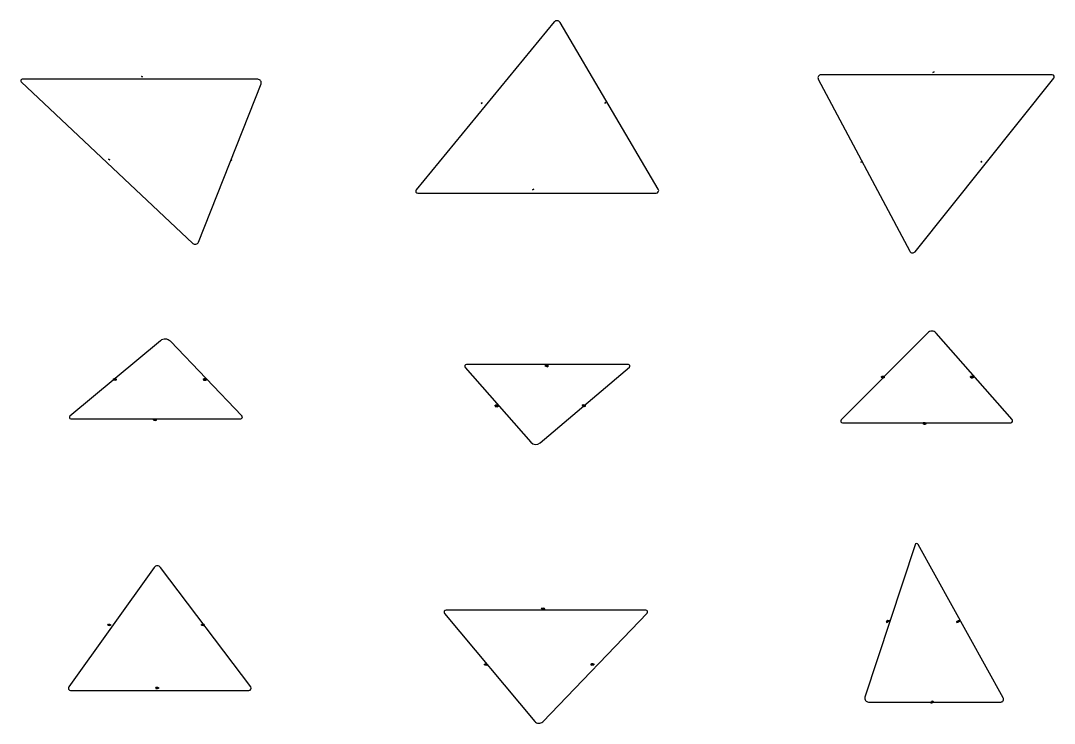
# Model space of a CAD drawing. Header units: metres. Extents: x -1 to 145, y -1 to 19.
# Drawn here: x 100.92 to 108.98, y 1.41 to 6.89 of the extents above; entities that cross this region are included whole.
import ezdxf

# ---------------------------------------------------------------- set-up
doc = ezdxf.new("R2010")
doc.units = ezdxf.units.M
doc.layers.add('LABELS', color=1, linetype='CONTINUOUS')
doc.layers.add('SHAPES', color=3, linetype='CONTINUOUS')

msp = doc.modelspace()

# ---------------------------------------------------------------- linework, layer by layer
at = {"layer": 'LABELS'}
for p, q in [((101.863, 6.4571), (101.8678, 6.4552)), ((101.8727, 6.4533), (101.863, 6.4571)), ((101.863, 6.4571), (101.8678, 6.4552)), ((101.8678, 6.4552), (101.863, 6.4571)), ((101.863, 6.4571), (101.863, 6.4571)), ((101.863, 6.4571), (101.8678, 6.4552)), ((101.8678, 6.4552), (101.863, 6.4571)), ((101.863, 6.4571), (101.863, 6.4571)), ((101.863, 6.4571), (101.8727, 6.4533)), ((101.8727, 6.4533), (101.863, 6.4571)), ((101.8727, 6.4533), (101.863, 6.4571)), ((101.8727, 6.4533), (101.863, 6.4571)), ((101.863, 6.4571), (101.8678, 6.4552)), ((101.8678, 6.4552), (101.863, 6.4571)), ((101.863, 6.4571), (101.863, 6.4571)), ((101.863, 6.4571), (101.8678, 6.4552)), ((101.8678, 6.4552), (101.8727, 6.4533)), ((101.8678, 6.4552), (101.8727, 6.4533)), ((101.8678, 6.4552), (101.8727, 6.4533)), ((101.8727, 6.4533), (101.8678, 6.4552)), ((101.8727, 6.4533), (101.8678, 6.4552)), ((101.8678, 6.4552), (101.8678, 6.4552)), ((101.8678, 6.4552), (101.8727, 6.4533)), ((101.8678, 6.4552), (101.8727, 6.4533)), ((101.8727, 6.4533), (101.8678, 6.4552)), ((101.8678, 6.4552), (101.8727, 6.4533)), ((101.8727, 6.4533), (101.8727, 6.4533)), ((101.8727, 6.4533), (101.8727, 6.4533)), ((108.0455, 6.4919), (108.0361, 6.4873)), ((108.0361, 6.4873), (108.0455, 6.4919)), ((108.0455, 6.4919), (108.0361, 6.4873)), ((108.0455, 6.4919), (108.0361, 6.4873)), ((108.0455, 6.4919), (108.0361, 6.4873)), ((108.0361, 6.4873), (108.0455, 6.4919)), ((108.0455, 6.4919), (108.0361, 6.4873)), ((108.0361, 6.4873), (108.0455, 6.4919)), ((108.0455, 6.4919), (108.0361, 6.4873)), ((108.0361, 6.4873), (108.0408, 6.4896)), ((108.0361, 6.4873), (108.0408, 6.4896)), ((108.0408, 6.4896), (108.0361, 6.4873)), ((108.0361, 6.4873), (108.0408, 6.4896)), ((108.0408, 6.4896), (108.0361, 6.4873)), ((108.0361, 6.4873), (108.0361, 6.4873)), ((108.0361, 6.4873), (108.0361, 6.4873)), ((108.0361, 6.4873), (108.0361, 6.4873)), ((108.0361, 6.4873), (108.0361, 6.4873)), ((108.0408, 6.4896), (108.0455, 6.4919)), ((108.0408, 6.4896), (108.0455, 6.4919)), ((108.0408, 6.4896), (108.0455, 6.4919)), ((108.0455, 6.4919), (108.0408, 6.4896)), ((108.0455, 6.4919), (108.0408, 6.4896)), ((108.0408, 6.4896), (108.0455, 6.4919)), ((108.0408, 6.4896), (108.0408, 6.4896)), ((108.0455, 6.4919), (108.0455, 6.4919)), ((108.0455, 6.4919), (108.0455, 6.4919)), ((108.0455, 6.4919), (108.0455, 6.4919)), ((104.5213, 6.2509), (104.5118, 6.2465)), ((104.5213, 6.2509), (104.5118, 6.2465)), ((104.5118, 6.2465), (104.5213, 6.2509)), ((104.5213, 6.2509), (104.5118, 6.2465)), ((104.5213, 6.2509), (104.5118, 6.2465)), ((104.5213, 6.2509), (104.5118, 6.2465)), ((104.5118, 6.2465), (104.5213, 6.2509)), ((104.5213, 6.2509), (104.5118, 6.2465)), ((104.5118, 6.2465), (104.5166, 6.2487)), ((104.5166, 6.2487), (104.5118, 6.2465)), ((104.5166, 6.2487), (104.5118, 6.2465)), ((104.5118, 6.2465), (104.5166, 6.2487)), ((104.5166, 6.2487), (104.5118, 6.2465)), ((104.5118, 6.2465), (104.5166, 6.2487)), ((104.5166, 6.2487), (104.5118, 6.2465)), ((104.5118, 6.2465), (104.5166, 6.2487)), ((104.5166, 6.2487), (104.5118, 6.2465)), ((104.5118, 6.2465), (104.5166, 6.2487)), ((104.5166, 6.2487), (104.5118, 6.2465)), ((104.5118, 6.2465), (104.5166, 6.2487)), ((104.5166, 6.2487), (104.5118, 6.2465)), ((104.5118, 6.2465), (104.5166, 6.2487)), ((104.5118, 6.2465), (104.5118, 6.2465)), ((104.5118, 6.2465), (104.5118, 6.2465)), ((104.5118, 6.2465), (104.5118, 6.2465)), ((104.5118, 6.2465), (104.5118, 6.2465)), ((104.5118, 6.2465), (104.5118, 6.2465)), ((104.5118, 6.2465), (104.5118, 6.2465)), ((104.5166, 6.2487), (104.5213, 6.2509)), ((104.5213, 6.2509), (104.5166, 6.2487)), ((104.5166, 6.2487), (104.5213, 6.2509)), ((104.5213, 6.2509), (104.5166, 6.2487)), ((104.5166, 6.2487), (104.5213, 6.2509)), ((104.5166, 6.2487), (104.5213, 6.2509)), ((104.5213, 6.2509), (104.5166, 6.2487)), ((104.5166, 6.2487), (104.5213, 6.2509)), ((104.5213, 6.2509), (104.5213, 6.2509)), ((104.5213, 6.2509), (104.5213, 6.2509)), ((104.5213, 6.2509), (104.5213, 6.2509)), ((105.486, 6.2535), (105.4765, 6.2491)), ((105.486, 6.2535), (105.4765, 6.2491)), ((105.4765, 6.2491), (105.486, 6.2535)), ((105.486, 6.2535), (105.4765, 6.2491)), ((105.486, 6.2535), (105.4765, 6.2491)), ((105.486, 6.2535), (105.4765, 6.2491)), ((105.4765, 6.2491), (105.486, 6.2535)), ((105.486, 6.2535), (105.4765, 6.2491)), ((105.4765, 6.2491), (105.486, 6.2535)), ((105.486, 6.2535), (105.4765, 6.2491)), ((105.4765, 6.2491), (105.4812, 6.2513)), ((105.4812, 6.2513), (105.4765, 6.2491)), ((105.4812, 6.2513), (105.4765, 6.2491)), ((105.4765, 6.2491), (105.4812, 6.2513)), ((105.4812, 6.2513), (105.4765, 6.2491)), ((105.4765, 6.2491), (105.4812, 6.2513)), ((105.4812, 6.2513), (105.4765, 6.2491)), ((105.4765, 6.2491), (105.4812, 6.2513)), ((105.4812, 6.2513), (105.4765, 6.2491)), ((105.4765, 6.2491), (105.4812, 6.2513)), ((105.4812, 6.2513), (105.4765, 6.2491)), ((105.4765, 6.2491), (105.4812, 6.2513)), ((105.4812, 6.2513), (105.4765, 6.2491)), ((105.4765, 6.2491), (105.4812, 6.2513)), ((105.4765, 6.2491), (105.4765, 6.2491)), ((105.4765, 6.2491), (105.4765, 6.2491)), ((105.4765, 6.2491), (105.4765, 6.2491)), ((105.4765, 6.2491), (105.4765, 6.2491)), ((105.4765, 6.2491), (105.4765, 6.2491)), ((105.4765, 6.2491), (105.4765, 6.2491)), ((105.4765, 6.2491), (105.4765, 6.2491)), ((105.4812, 6.2513), (105.486, 6.2535)), ((105.486, 6.2535), (105.4812, 6.2513)), ((105.4812, 6.2513), (105.486, 6.2535)), ((105.486, 6.2535), (105.4812, 6.2513)), ((105.4812, 6.2513), (105.486, 6.2535)), ((105.4812, 6.2513), (105.486, 6.2535)), ((105.486, 6.2535), (105.4812, 6.2513)), ((105.4812, 6.2513), (105.486, 6.2535)), ((105.486, 6.2535), (105.486, 6.2535)), ((105.486, 6.2535), (105.486, 6.2535)), ((105.486, 6.2535), (105.486, 6.2535)), ((105.486, 6.2535), (105.486, 6.2535)), ((105.486, 6.2535), (105.486, 6.2535)), ((101.6072, 5.8113), (101.612, 5.8094)), ((101.612, 5.8094), (101.6072, 5.8113)), ((101.6169, 5.8075), (101.6072, 5.8113)), ((101.612, 5.8094), (101.6072, 5.8113)), ((101.6072, 5.8113), (101.6072, 5.8113)), ((101.6072, 5.8113), (101.612, 5.8094)), ((101.612, 5.8094), (101.6072, 5.8113)), ((101.6169, 5.8075), (101.6072, 5.8113)), ((101.6072, 5.8113), (101.612, 5.8094)), ((101.612, 5.8094), (101.6072, 5.8113)), ((101.6072, 5.8113), (101.6072, 5.8113)), ((101.6072, 5.8113), (101.612, 5.8094)), ((101.612, 5.8094), (101.6072, 5.8113)), ((101.6072, 5.8113), (101.6072, 5.8113)), ((101.6072, 5.8113), (101.612, 5.8094)), ((101.612, 5.8094), (101.6072, 5.8113)), ((101.6072, 5.8113), (101.6072, 5.8113)), ((101.6072, 5.8113), (101.6169, 5.8075)), ((101.6169, 5.8075), (101.6072, 5.8113)), ((101.6169, 5.8075), (101.6072, 5.8113)), ((101.6169, 5.8075), (101.6072, 5.8113)), ((101.6072, 5.8113), (101.612, 5.8094)), ((101.612, 5.8094), (101.6072, 5.8113)), ((101.6072, 5.8113), (101.6072, 5.8113)), ((101.6072, 5.8113), (101.612, 5.8094)), ((101.6169, 5.8075), (101.6072, 5.8113)), ((101.6072, 5.8113), (101.612, 5.8094)), ((101.612, 5.8094), (101.6072, 5.8113)), ((101.6072, 5.8113), (101.6072, 5.8113)), ((101.6072, 5.8113), (101.612, 5.8094)), ((101.612, 5.8094), (101.6169, 5.8075)), ((101.6169, 5.8075), (101.612, 5.8094)), ((101.612, 5.8094), (101.6169, 5.8075)), ((101.6169, 5.8075), (101.612, 5.8094)), ((101.612, 5.8094), (101.6169, 5.8075)), ((101.612, 5.8094), (101.6169, 5.8075)), ((101.6169, 5.8075), (101.612, 5.8094)), ((101.612, 5.8094), (101.6169, 5.8075)), ((101.612, 5.8094), (101.6169, 5.8075)), ((101.6169, 5.8075), (101.6169, 5.8075)), ((101.6169, 5.8075), (101.6169, 5.8075)), ((101.6169, 5.8075), (101.6169, 5.8075)), ((102.5598, 5.8076), (102.5647, 5.8056)), ((102.5647, 5.8056), (102.5598, 5.8076)), ((102.5695, 5.8037), (102.5598, 5.8076)), ((102.5647, 5.8056), (102.5598, 5.8076)), ((102.5598, 5.8076), (102.5598, 5.8076)), ((102.5598, 5.8076), (102.5647, 5.8056)), ((102.5647, 5.8056), (102.5598, 5.8076)), ((102.5695, 5.8037), (102.5598, 5.8076)), ((102.5598, 5.8076), (102.5647, 5.8056)), ((102.5647, 5.8056), (102.5598, 5.8076)), ((102.5598, 5.8076), (102.5598, 5.8076)), ((102.5598, 5.8076), (102.5647, 5.8056)), ((102.5647, 5.8056), (102.5598, 5.8076)), ((102.5598, 5.8076), (102.5598, 5.8076)), ((102.5598, 5.8076), (102.5647, 5.8056)), ((102.5647, 5.8056), (102.5598, 5.8076)), ((102.5598, 5.8076), (102.5598, 5.8076)), ((102.5598, 5.8076), (102.5695, 5.8037)), ((102.5695, 5.8037), (102.5598, 5.8076)), ((102.5695, 5.8037), (102.5598, 5.8076)), ((102.5695, 5.8037), (102.5598, 5.8076)), ((102.5598, 5.8076), (102.5647, 5.8056)), ((102.5647, 5.8056), (102.5598, 5.8076)), ((102.5598, 5.8076), (102.5598, 5.8076)), ((102.5598, 5.8076), (102.5647, 5.8056)), ((102.5695, 5.8037), (102.5598, 5.8076)), ((102.5598, 5.8076), (102.5598, 5.8076)), ((102.5598, 5.8076), (102.5695, 5.8037)), ((102.5695, 5.8037), (102.5598, 5.8076)), ((102.5647, 5.8056), (102.5695, 5.8037)), ((102.5695, 5.8037), (102.5647, 5.8056)), ((102.5647, 5.8056), (102.5695, 5.8037)), ((102.5695, 5.8037), (102.5647, 5.8056)), ((102.5647, 5.8056), (102.5695, 5.8037)), ((102.5647, 5.8056), (102.5695, 5.8037)), ((102.5695, 5.8037), (102.5647, 5.8056)), ((102.5647, 5.8056), (102.5695, 5.8037)), ((102.5695, 5.8037), (102.5695, 5.8037)), ((102.5695, 5.8037), (102.5695, 5.8037)), ((102.5695, 5.8037), (102.5695, 5.8037)), ((107.4829, 5.7919), (107.4735, 5.7874)), ((107.4829, 5.7919), (107.4735, 5.7874)), ((107.4735, 5.7874), (107.4829, 5.7919)), ((107.4829, 5.7919), (107.4735, 5.7874)), ((107.4829, 5.7919), (107.4735, 5.7874)), ((107.4829, 5.7919), (107.4735, 5.7874)), ((107.4735, 5.7874), (107.4829, 5.7919)), ((107.4829, 5.7919), (107.4735, 5.7874)), ((107.4735, 5.7874), (107.4782, 5.7896)), ((107.4782, 5.7896), (107.4735, 5.7874)), ((107.4782, 5.7896), (107.4735, 5.7874)), ((107.4735, 5.7874), (107.4782, 5.7896)), ((107.4782, 5.7896), (107.4735, 5.7874)), ((107.4735, 5.7874), (107.4782, 5.7896)), ((107.4782, 5.7896), (107.4735, 5.7874)), ((107.4735, 5.7874), (107.4782, 5.7896)), ((107.4782, 5.7896), (107.4735, 5.7874)), ((107.4735, 5.7874), (107.4782, 5.7896)), ((107.4782, 5.7896), (107.4735, 5.7874)), ((107.4735, 5.7874), (107.4782, 5.7896)), ((107.4782, 5.7896), (107.4735, 5.7874)), ((107.4735, 5.7874), (107.4782, 5.7896)), ((107.4735, 5.7874), (107.4782, 5.7896)), ((107.4735, 5.7874), (107.4735, 5.7874)), ((107.4735, 5.7874), (107.4735, 5.7874)), ((107.4735, 5.7874), (107.4735, 5.7874)), ((107.4735, 5.7874), (107.4735, 5.7874)), ((107.4735, 5.7874), (107.4735, 5.7874)), ((107.4735, 5.7874), (107.4735, 5.7874)), ((107.4782, 5.7896), (107.4829, 5.7919)), ((107.4829, 5.7919), (107.4782, 5.7896)), ((107.4782, 5.7896), (107.4829, 5.7919)), ((107.4829, 5.7919), (107.4782, 5.7896)), ((107.4782, 5.7896), (107.4829, 5.7919)), ((107.4782, 5.7896), (107.4829, 5.7919)), ((107.4829, 5.7919), (107.4782, 5.7896)), ((107.4782, 5.7896), (107.4829, 5.7919)), ((107.4782, 5.7896), (107.4829, 5.7919)), ((107.4829, 5.7919), (107.4829, 5.7919)), ((107.4829, 5.7919), (107.4829, 5.7919)), ((107.4829, 5.7919), (107.4829, 5.7919)), ((107.4829, 5.7919), (107.4829, 5.7919)), ((108.4176, 5.7935), (108.4082, 5.789)), ((108.4176, 5.7935), (108.4082, 5.789)), ((108.4082, 5.789), (108.4176, 5.7935)), ((108.4176, 5.7935), (108.4082, 5.789)), ((108.4176, 5.7935), (108.4082, 5.789)), ((108.4176, 5.7935), (108.4082, 5.789)), ((108.4082, 5.789), (108.4176, 5.7935)), ((108.4176, 5.7935), (108.4082, 5.789)), ((108.4082, 5.789), (108.4129, 5.7913)), ((108.4129, 5.7913), (108.4082, 5.789)), ((108.4129, 5.7913), (108.4082, 5.789)), ((108.4082, 5.789), (108.4129, 5.7913)), ((108.4129, 5.7913), (108.4082, 5.789)), ((108.4082, 5.789), (108.4129, 5.7913)), ((108.4129, 5.7913), (108.4082, 5.789)), ((108.4082, 5.789), (108.4129, 5.7913)), ((108.4129, 5.7913), (108.4082, 5.789)), ((108.4082, 5.789), (108.4129, 5.7913)), ((108.4129, 5.7913), (108.4082, 5.789)), ((108.4082, 5.789), (108.4129, 5.7913)), ((108.4129, 5.7913), (108.4082, 5.789)), ((108.4082, 5.789), (108.4129, 5.7913)), ((108.4082, 5.789), (108.4082, 5.789)), ((108.4082, 5.789), (108.4082, 5.789)), ((108.4082, 5.789), (108.4082, 5.789)), ((108.4082, 5.789), (108.4082, 5.789)), ((108.4082, 5.789), (108.4082, 5.789)), ((108.4082, 5.789), (108.4082, 5.789)), ((108.4129, 5.7913), (108.4176, 5.7935)), ((108.4176, 5.7935), (108.4129, 5.7913)), ((108.4129, 5.7913), (108.4176, 5.7935)), ((108.4176, 5.7935), (108.4129, 5.7913)), ((108.4129, 5.7913), (108.4176, 5.7935)), ((108.4129, 5.7913), (108.4176, 5.7935)), ((108.4176, 5.7935), (108.4129, 5.7913)), ((108.4129, 5.7913), (108.4176, 5.7935)), ((108.4176, 5.7935), (108.4176, 5.7935)), ((108.4176, 5.7935), (108.4176, 5.7935)), ((108.4176, 5.7935), (108.4176, 5.7935)), ((104.9225, 5.5773), (104.9131, 5.5729)), ((104.9225, 5.5773), (104.9131, 5.5729)), ((104.9225, 5.5773), (104.9131, 5.5729)), ((104.9225, 5.5773), (104.9131, 5.5729)), ((104.9225, 5.5773), (104.9131, 5.5729)), ((104.9131, 5.5729), (104.9178, 5.5751)), ((104.9131, 5.5729), (104.9178, 5.5751)), ((104.9178, 5.5751), (104.9131, 5.5729)), ((104.9131, 5.5729), (104.9178, 5.5751)), ((104.9178, 5.5751), (104.9131, 5.5729)), ((104.9131, 5.5729), (104.9178, 5.5751)), ((104.9178, 5.5751), (104.9131, 5.5729)), ((104.9131, 5.5729), (104.9178, 5.5751)), ((104.9131, 5.5729), (104.9178, 5.5751)), ((104.9131, 5.5729), (104.9131, 5.5729)), ((104.9131, 5.5729), (104.9131, 5.5729)), ((104.9131, 5.5729), (104.9131, 5.5729)), ((104.9178, 5.5751), (104.9225, 5.5773)), ((104.9178, 5.5751), (104.9225, 5.5773)), ((104.9178, 5.5751), (104.9225, 5.5773)), ((104.9225, 5.5773), (104.9178, 5.5751)), ((104.9178, 5.5751), (104.9225, 5.5773)), ((104.9225, 5.5773), (104.9178, 5.5751)), ((104.9178, 5.5751), (104.9225, 5.5773)), ((104.9178, 5.5751), (104.9178, 5.5751)), ((104.9225, 5.5773), (104.9225, 5.5773)), ((104.9225, 5.5773), (104.9225, 5.5773)), ((105.0136, 4.2049), (105.0129, 4.1946)), ((105.0133, 4.1997), (105.0136, 4.2049)), ((105.0133, 4.1997), (105.0188, 4.2044)), ((105.0133, 4.1997), (105.0188, 4.2044)), ((105.0133, 4.1997), (105.0188, 4.2044)), ((105.018, 4.1942), (105.0133, 4.1997)), ((105.018, 4.1942), (105.0133, 4.1997)), ((105.018, 4.1942), (105.0133, 4.1997)), ((105.018, 4.1942), (105.0133, 4.1997)), ((105.0284, 4.1933), (105.0136, 4.2049)), ((105.0292, 4.2036), (105.018, 4.1942)), ((105.0284, 4.1933), (105.018, 4.1942)), ((105.0284, 4.1933), (105.018, 4.1942)), ((105.0284, 4.1933), (105.018, 4.1942)), ((105.0184, 4.1993), (105.0284, 4.1933)), ((105.0184, 4.1993), (105.0284, 4.1933)), ((105.0188, 4.2044), (105.0292, 4.2036)), ((105.0188, 4.2044), (105.0292, 4.2036)), ((105.024, 4.204), (105.0232, 4.1937)), ((105.0288, 4.1984), (105.0284, 4.1933)), ((105.0284, 4.1933), (105.034, 4.198)), ((105.034, 4.198), (105.0284, 4.1933)), ((105.034, 4.198), (105.0284, 4.1933)), ((105.0336, 4.1929), (105.0284, 4.1933)), ((105.0336, 4.1929), (105.0288, 4.1984)), ((105.034, 4.198), (105.0292, 4.2036)), ((105.0292, 4.2036), (105.034, 4.198)), ((105.0292, 4.2036), (105.034, 4.198)), ((105.0344, 4.2031), (105.0336, 4.1929)), ((105.0344, 4.2031), (105.0336, 4.1929)), ((107.6392, 4.1162), (107.634, 4.1111)), ((107.634, 4.1111), (107.6392, 4.1162)), ((107.6496, 4.106), (107.634, 4.1162)), ((107.634, 4.1162), (107.634, 4.106)), ((107.634, 4.1111), (107.6392, 4.1162)), ((107.634, 4.1111), (107.634, 4.1162)), ((107.634, 4.1111), (107.634, 4.1162)), ((107.634, 4.1111), (107.634, 4.1162)), ((107.634, 4.1111), (107.634, 4.106)), ((107.6392, 4.106), (107.634, 4.1111)), ((107.6392, 4.106), (107.634, 4.1111)), ((107.6392, 4.106), (107.634, 4.1111)), ((107.6392, 4.106), (107.634, 4.1111)), ((107.6392, 4.106), (107.634, 4.1111)), ((107.6496, 4.1162), (107.6392, 4.1162)), ((107.6392, 4.1162), (107.6496, 4.1162)), ((107.6392, 4.1162), (107.6496, 4.1162)), ((107.6392, 4.1111), (107.6496, 4.106)), ((107.6392, 4.1111), (107.6496, 4.106)), ((107.6444, 4.1162), (107.6444, 4.106)), ((107.6444, 4.1162), (107.6444, 4.106)), ((107.6548, 4.1111), (107.6496, 4.1162)), ((107.6496, 4.1162), (107.6548, 4.1111)), ((107.6496, 4.1162), (107.6548, 4.1111)), ((107.6548, 4.1162), (107.6496, 4.1162)), ((107.6496, 4.1162), (107.6496, 4.106)), ((107.6548, 4.1111), (107.6496, 4.106)), ((107.6548, 4.1111), (107.6496, 4.106)), ((107.6548, 4.106), (107.6496, 4.1111)), ((107.6496, 4.1111), (107.6496, 4.106)), ((107.6548, 4.106), (107.6496, 4.1111)), ((107.6496, 4.1111), (107.6496, 4.106)), ((107.6548, 4.1162), (107.6548, 4.106)), ((107.6548, 4.1162), (107.6548, 4.106)), ((107.6548, 4.1162), (107.6548, 4.106)), ((107.6548, 4.106), (107.6548, 4.1162)), ((107.6548, 4.106), (107.6548, 4.1111)), ((108.3325, 4.1166), (108.3273, 4.1115)), ((108.3273, 4.1115), (108.3325, 4.1166)), ((108.3429, 4.1064), (108.3273, 4.1166)), ((108.3273, 4.1166), (108.3273, 4.1064)), ((108.3273, 4.1115), (108.3325, 4.1166)), ((108.3273, 4.1115), (108.3273, 4.1166)), ((108.3273, 4.1115), (108.3273, 4.1166)), ((108.3429, 4.1166), (108.3273, 4.1166)), ((108.3273, 4.1166), (108.3273, 4.1115)), ((108.3273, 4.1115), (108.3273, 4.1064)), ((108.3325, 4.1064), (108.3273, 4.1115)), ((108.3325, 4.1064), (108.3273, 4.1115)), ((108.3325, 4.1064), (108.3273, 4.1115)), ((108.3325, 4.1064), (108.3273, 4.1115)), ((108.3273, 4.1115), (108.3325, 4.1064)), ((108.3429, 4.1166), (108.3325, 4.1166)), ((108.3325, 4.1166), (108.3429, 4.1166)), ((108.3325, 4.1166), (108.3429, 4.1166)), ((108.3325, 4.1115), (108.3429, 4.1064)), ((108.3325, 4.1115), (108.3429, 4.1064)), ((108.3377, 4.1166), (108.3377, 4.1064)), ((108.3377, 4.1166), (108.3377, 4.1064)), ((108.3429, 4.1115), (108.3377, 4.1166)), ((108.3481, 4.1115), (108.3429, 4.1166)), ((108.3429, 4.1166), (108.3481, 4.1115)), ((108.3429, 4.1166), (108.3481, 4.1115)), ((108.3481, 4.1115), (108.3429, 4.1166)), ((108.3481, 4.1115), (108.3429, 4.1064)), ((108.3481, 4.1115), (108.3429, 4.1064)), ((108.3481, 4.1064), (108.3429, 4.1115)), ((108.3429, 4.1115), (108.3429, 4.1064)), ((108.3481, 4.1064), (108.3429, 4.1115)), ((108.3429, 4.1115), (108.3429, 4.1064)), ((108.3429, 4.1064), (108.3429, 4.1115)), ((108.3481, 4.1166), (108.3481, 4.1064)), ((108.3481, 4.1166), (108.3481, 4.1064)), ((108.3481, 4.1166), (108.3481, 4.1064)), ((108.3481, 4.1064), (108.3481, 4.1115)), ((108.3481, 4.1064), (108.3481, 4.1115)), ((101.6461, 4.0992), (101.6458, 4.089)), ((101.6459, 4.0941), (101.6458, 4.089)), ((101.6459, 4.0941), (101.6461, 4.0992)), ((101.6459, 4.0941), (101.6461, 4.0992)), ((101.6459, 4.0941), (101.6461, 4.0992)), ((101.6513, 4.099), (101.6459, 4.0941)), ((101.6459, 4.0941), (101.6513, 4.099)), ((101.6459, 4.0941), (101.6513, 4.099)), ((101.651, 4.0887), (101.6459, 4.0941)), ((101.651, 4.0887), (101.6459, 4.0941)), ((101.651, 4.0887), (101.6459, 4.0941)), ((101.651, 4.0887), (101.6459, 4.0941)), ((101.651, 4.0887), (101.6459, 4.0941)), ((101.6614, 4.0883), (101.6461, 4.0992)), ((101.6614, 4.0883), (101.651, 4.0887)), ((101.6614, 4.0883), (101.651, 4.0887)), ((101.6614, 4.0883), (101.651, 4.0887)), ((101.6614, 4.0883), (101.651, 4.0887)), ((101.6614, 4.0883), (101.651, 4.0887)), ((101.6511, 4.0939), (101.6614, 4.0883)), ((101.6511, 4.0939), (101.6614, 4.0883)), ((101.6616, 4.0986), (101.6513, 4.099)), ((101.6513, 4.099), (101.6616, 4.0986)), ((101.6513, 4.099), (101.6616, 4.0986)), ((101.6565, 4.0988), (101.6562, 4.0885)), ((101.6565, 4.0988), (101.6562, 4.0885)), ((101.6615, 4.0934), (101.6614, 4.0883)), ((101.6615, 4.0934), (101.6614, 4.0883)), ((101.6615, 4.0934), (101.6614, 4.0883)), ((101.6667, 4.0932), (101.6614, 4.0883)), ((101.6667, 4.0932), (101.6614, 4.0883)), ((101.6665, 4.0881), (101.6614, 4.0883)), ((101.6665, 4.0881), (101.6615, 4.0934)), ((101.6665, 4.0881), (101.6615, 4.0934)), ((101.6665, 4.0881), (101.6615, 4.0934)), ((101.6667, 4.0932), (101.6616, 4.0986)), ((101.6616, 4.0986), (101.6667, 4.0932)), ((101.6616, 4.0986), (101.6667, 4.0932)), ((101.6668, 4.0984), (101.6665, 4.0881)), ((101.6668, 4.0984), (101.6665, 4.0881)), ((101.6668, 4.0984), (101.6665, 4.0881)), ((101.6668, 4.0984), (101.6665, 4.0881)), ((101.6665, 4.0881), (101.6667, 4.0932)), ((102.348, 4.1), (102.3477, 4.0897)), ((102.3479, 4.0949), (102.3477, 4.0897)), ((102.3477, 4.0897), (102.3685, 4.0889)), ((102.3479, 4.0949), (102.348, 4.1)), ((102.3479, 4.0949), (102.348, 4.1)), ((102.3532, 4.0998), (102.3479, 4.0949)), ((102.3479, 4.0949), (102.3532, 4.0998)), ((102.3479, 4.0949), (102.3532, 4.0998)), ((102.3529, 4.0895), (102.3479, 4.0949)), ((102.3529, 4.0895), (102.3479, 4.0949)), ((102.3529, 4.0895), (102.3479, 4.0949)), ((102.3529, 4.0895), (102.3479, 4.0949)), ((102.3633, 4.0891), (102.348, 4.1)), ((102.3532, 4.0998), (102.3529, 4.0895)), ((102.3633, 4.0891), (102.3529, 4.0895)), ((102.3633, 4.0891), (102.3529, 4.0895)), ((102.3633, 4.0891), (102.3529, 4.0895)), ((102.3633, 4.0891), (102.3529, 4.0895)), ((102.353, 4.0947), (102.3633, 4.0891)), ((102.353, 4.0947), (102.3633, 4.0891)), ((102.3636, 4.0994), (102.3532, 4.0998)), ((102.3532, 4.0998), (102.3636, 4.0994)), ((102.3532, 4.0998), (102.3636, 4.0994)), ((102.3685, 4.0889), (102.3532, 4.0998)), ((102.3584, 4.0996), (102.3581, 4.0893)), ((102.3584, 4.0996), (102.3581, 4.0893)), ((102.3634, 4.0942), (102.3633, 4.0891)), ((102.3634, 4.0942), (102.3633, 4.0891)), ((102.3686, 4.094), (102.3633, 4.0891)), ((102.3686, 4.094), (102.3633, 4.0891)), ((102.3685, 4.0889), (102.3633, 4.0891)), ((102.3685, 4.0889), (102.3634, 4.0942)), ((102.3685, 4.0889), (102.3634, 4.0942)), ((102.3686, 4.094), (102.3636, 4.0994)), ((102.3636, 4.0994), (102.3686, 4.094)), ((102.3636, 4.0994), (102.3686, 4.094)), ((102.3688, 4.0991), (102.3685, 4.0889)), ((102.3688, 4.0991), (102.3685, 4.0889)), ((102.3688, 4.0991), (102.3685, 4.0889)), ((102.3685, 4.0889), (102.3686, 4.094)), ((107.6496, 4.106), (107.6392, 4.106)), ((107.6496, 4.106), (107.6392, 4.106)), ((107.6496, 4.106), (107.6392, 4.106)), ((107.6496, 4.106), (107.6392, 4.106)), ((107.6496, 4.106), (107.6392, 4.106)), ((107.6548, 4.106), (107.6496, 4.106)), ((108.3429, 4.1064), (108.3325, 4.1064)), ((108.3429, 4.1064), (108.3325, 4.1064)), ((108.3429, 4.1064), (108.3325, 4.1064)), ((108.3429, 4.1064), (108.3325, 4.1064)), ((108.3325, 4.1064), (108.3429, 4.1064)), ((108.3481, 4.1064), (108.3429, 4.1064)), ((104.6226, 3.8941), (104.6219, 3.8838)), ((104.6223, 3.8889), (104.6219, 3.8838)), ((104.6219, 3.8838), (104.6426, 3.8821)), ((104.6223, 3.8889), (104.6226, 3.8941)), ((104.6223, 3.8889), (104.6226, 3.8941)), ((104.6278, 3.8936), (104.6223, 3.8889)), ((104.6223, 3.8889), (104.6278, 3.8936)), ((104.6223, 3.8889), (104.6278, 3.8936)), ((104.6271, 3.8834), (104.6223, 3.8889)), ((104.6271, 3.8834), (104.6223, 3.8889)), ((104.6271, 3.8834), (104.6223, 3.8889)), ((104.6271, 3.8834), (104.6223, 3.8889)), ((104.6374, 3.8825), (104.6226, 3.8941)), ((104.6278, 3.8936), (104.6271, 3.8834)), ((104.6374, 3.8825), (104.6271, 3.8834)), ((104.6374, 3.8825), (104.6271, 3.8834)), ((104.6374, 3.8825), (104.6271, 3.8834)), ((104.6374, 3.8825), (104.6271, 3.8834)), ((104.6274, 3.8885), (104.6374, 3.8825)), ((104.6274, 3.8885), (104.6374, 3.8825)), ((104.6382, 3.8928), (104.6278, 3.8936)), ((104.6278, 3.8936), (104.6382, 3.8928)), ((104.6278, 3.8936), (104.6382, 3.8928)), ((104.6426, 3.8821), (104.6278, 3.8936)), ((104.633, 3.8932), (104.6322, 3.8829)), ((104.633, 3.8932), (104.6322, 3.8829)), ((104.6378, 3.8876), (104.6374, 3.8825)), ((104.6378, 3.8876), (104.6374, 3.8825)), ((104.643, 3.8872), (104.6374, 3.8825)), ((104.643, 3.8872), (104.6374, 3.8825)), ((104.6426, 3.8821), (104.6374, 3.8825)), ((104.6426, 3.8821), (104.6378, 3.8876)), ((104.6426, 3.8821), (104.6378, 3.8876)), ((104.643, 3.8872), (104.6382, 3.8928)), ((104.6382, 3.8928), (104.643, 3.8872)), ((104.6382, 3.8928), (104.643, 3.8872)), ((104.6434, 3.8923), (104.6426, 3.8821)), ((104.6434, 3.8923), (104.6426, 3.8821)), ((104.6434, 3.8923), (104.6426, 3.8821)), ((104.6426, 3.8821), (104.643, 3.8872)), ((105.3039, 3.8962), (105.3031, 3.8859)), ((105.3035, 3.891), (105.3031, 3.8859)), ((105.3035, 3.891), (105.3039, 3.8962)), ((105.3035, 3.891), (105.3039, 3.8962)), ((105.3035, 3.891), (105.3039, 3.8962)), ((105.309, 3.8958), (105.3035, 3.891)), ((105.3035, 3.891), (105.309, 3.8958)), ((105.3035, 3.891), (105.309, 3.8958)), ((105.3083, 3.8855), (105.3035, 3.891)), ((105.3083, 3.8855), (105.3035, 3.891)), ((105.3083, 3.8855), (105.3035, 3.891)), ((105.3083, 3.8855), (105.3035, 3.891)), ((105.3083, 3.8855), (105.3035, 3.891)), ((105.3186, 3.8846), (105.3039, 3.8962)), ((105.3186, 3.8846), (105.3083, 3.8855)), ((105.3186, 3.8846), (105.3083, 3.8855)), ((105.3186, 3.8846), (105.3083, 3.8855)), ((105.3186, 3.8846), (105.3083, 3.8855)), ((105.3186, 3.8846), (105.3083, 3.8855)), ((105.3087, 3.8906), (105.3186, 3.8846)), ((105.3087, 3.8906), (105.3186, 3.8846)), ((105.3194, 3.8949), (105.309, 3.8958)), ((105.309, 3.8958), (105.3194, 3.8949)), ((105.309, 3.8958), (105.3194, 3.8949)), ((105.3142, 3.8953), (105.3135, 3.885)), ((105.3142, 3.8953), (105.3135, 3.885)), ((105.3194, 3.8949), (105.3186, 3.8846)), ((105.319, 3.8897), (105.3186, 3.8846)), ((105.319, 3.8897), (105.3186, 3.8846)), ((105.3242, 3.8893), (105.3186, 3.8846)), ((105.3242, 3.8893), (105.3186, 3.8846)), ((105.3238, 3.8842), (105.3186, 3.8846)), ((105.3238, 3.8842), (105.319, 3.8897)), ((105.3238, 3.8842), (105.319, 3.8897)), ((105.3242, 3.8893), (105.3194, 3.8949)), ((105.3194, 3.8949), (105.3242, 3.8893)), ((105.3194, 3.8949), (105.3242, 3.8893)), ((105.3246, 3.8944), (105.3194, 3.8949)), ((105.3246, 3.8944), (105.3238, 3.8842)), ((105.3246, 3.8944), (105.3238, 3.8842)), ((105.3246, 3.8944), (105.3238, 3.8842)), ((105.3238, 3.8842), (105.3246, 3.8944)), ((105.3238, 3.8842), (105.3242, 3.8893)), ((101.9579, 3.7859), (101.9576, 3.7757)), ((101.9579, 3.7859), (101.9576, 3.7757)), ((101.9577, 3.7808), (101.9579, 3.7859)), ((101.9577, 3.7808), (101.9579, 3.7859)), ((101.9577, 3.7808), (101.9631, 3.7857)), ((101.9577, 3.7808), (101.9631, 3.7857)), ((101.9628, 3.7754), (101.9577, 3.7808)), ((101.9628, 3.7754), (101.9577, 3.7808)), ((101.9785, 3.7799), (101.9577, 3.7808)), ((101.9628, 3.7754), (101.9577, 3.7808)), ((101.9731, 3.775), (101.9579, 3.7859)), ((101.9734, 3.7853), (101.9628, 3.7754)), ((101.9731, 3.775), (101.9628, 3.7754)), ((101.9731, 3.775), (101.9628, 3.7754)), ((101.9629, 3.7806), (101.9731, 3.775)), ((101.9631, 3.7857), (101.9734, 3.7853)), ((101.9683, 3.7855), (101.968, 3.7752)), ((101.9734, 3.7853), (101.9731, 3.775)), ((101.9731, 3.775), (101.9785, 3.7799)), ((101.9785, 3.7799), (101.9731, 3.775)), ((101.9783, 3.7748), (101.9731, 3.775)), ((101.9785, 3.7799), (101.9734, 3.7853)), ((101.9734, 3.7853), (101.9785, 3.7799)), ((101.9734, 3.7853), (101.9785, 3.7799)), ((101.9786, 3.7851), (101.9734, 3.7853)), ((101.9786, 3.7851), (101.9783, 3.7748)), ((101.9783, 3.7748), (101.9786, 3.7851)), ((107.9593, 3.7502), (107.9645, 3.7553)), ((107.9593, 3.7502), (107.9645, 3.7553)), ((107.975, 3.7451), (107.9593, 3.7553)), ((107.9593, 3.7553), (107.9593, 3.7451)), ((107.9593, 3.7502), (107.9593, 3.7553)), ((107.9593, 3.7553), (107.9593, 3.7451)), ((107.975, 3.7553), (107.9593, 3.7553)), ((107.9593, 3.7553), (107.9593, 3.7502)), ((107.9645, 3.7451), (107.9593, 3.7502)), ((107.9645, 3.7451), (107.9593, 3.7502)), ((107.9802, 3.7502), (107.9593, 3.7502)), ((107.9593, 3.7502), (107.9645, 3.7451)), ((107.975, 3.7553), (107.9645, 3.7451)), ((107.9645, 3.7553), (107.975, 3.7553)), ((107.9645, 3.7502), (107.975, 3.7451)), ((107.975, 3.7451), (107.9645, 3.7451)), ((107.9645, 3.7451), (107.975, 3.7451)), ((107.9698, 3.7553), (107.9698, 3.7451)), ((107.975, 3.7502), (107.9698, 3.7553)), ((107.9802, 3.7502), (107.975, 3.7553)), ((107.975, 3.7553), (107.9802, 3.7502)), ((107.975, 3.7553), (107.9802, 3.7502)), ((107.9802, 3.7502), (107.975, 3.7553)), ((107.975, 3.7451), (107.9802, 3.7502)), ((107.9802, 3.7502), (107.975, 3.7451)), ((107.975, 3.7451), (107.975, 3.7502)), ((107.9802, 3.7451), (107.975, 3.7451)), ((107.9802, 3.7553), (107.9802, 3.7451)), ((107.9802, 3.7451), (107.9802, 3.7502)), ((105.0002, 2.3036), (104.9844, 2.3113)), ((104.9844, 2.3113), (104.9846, 2.3029)), ((104.9845, 2.3071), (104.9844, 2.3113)), ((104.9844, 2.3113), (104.9846, 2.3029)), ((104.9845, 2.3071), (104.9896, 2.3115)), ((104.9845, 2.3071), (104.9896, 2.3115)), ((105.0053, 2.3081), (104.9845, 2.3071)), ((104.9898, 2.3031), (104.9845, 2.3071)), ((104.9898, 2.3031), (104.9845, 2.3071)), ((105.0002, 2.3036), (104.9845, 2.3071)), ((104.9896, 2.3115), (105, 2.312)), ((104.9897, 2.3073), (105.0002, 2.3036)), ((105, 2.312), (104.9898, 2.3031)), ((105.0002, 2.3036), (104.9898, 2.3031)), ((104.9948, 2.3118), (104.995, 2.3034)), ((105, 2.312), (105.0052, 2.3123)), ((105.0053, 2.3081), (105, 2.312)), ((105, 2.312), (105.0053, 2.3081)), ((105, 2.312), (105.0053, 2.3081)), ((105.0002, 2.3036), (105.0053, 2.3081)), ((105.0053, 2.3081), (105.0002, 2.3036)), ((105.0054, 2.3039), (105.0002, 2.3036)), ((105.0054, 2.3039), (105.0002, 2.3036)), ((105.0052, 2.3123), (105.0054, 2.3039)), ((105.0052, 2.3123), (105.0054, 2.3039)), ((101.6072, 2.1843), (101.602, 2.1802)), ((101.602, 2.1802), (101.6072, 2.1843)), ((101.602, 2.1802), (101.602, 2.1843)), ((101.602, 2.1843), (101.602, 2.176)), ((101.602, 2.1802), (101.6072, 2.1843)), ((101.6177, 2.176), (101.602, 2.1843)), ((101.602, 2.1843), (101.602, 2.176)), ((101.602, 2.1802), (101.602, 2.1843)), ((101.6177, 2.176), (101.602, 2.1843)), ((101.602, 2.1843), (101.602, 2.176)), ((101.602, 2.1802), (101.602, 2.176)), ((101.6072, 2.176), (101.602, 2.1802)), ((101.6229, 2.1802), (101.602, 2.1802)), ((101.6072, 2.176), (101.602, 2.1802)), ((101.6072, 2.176), (101.602, 2.1802)), ((101.6177, 2.1843), (101.6072, 2.1843)), ((101.6072, 2.1843), (101.6177, 2.1843)), ((101.6072, 2.1843), (101.6177, 2.1843)), ((101.6072, 2.1802), (101.6177, 2.176)), ((101.6072, 2.1802), (101.6177, 2.176)), ((101.6125, 2.1843), (101.6125, 2.176)), ((101.6125, 2.1843), (101.6125, 2.176)), ((101.6229, 2.1802), (101.6177, 2.1843)), ((101.6177, 2.1843), (101.6229, 2.1802)), ((101.6177, 2.1843), (101.6229, 2.1802)), ((101.6177, 2.1843), (101.6229, 2.1802)), ((101.6229, 2.1802), (101.6177, 2.176)), ((101.6229, 2.1802), (101.6177, 2.176)), ((101.6229, 2.176), (101.6177, 2.1802)), ((101.6177, 2.1802), (101.6177, 2.176)), ((101.6229, 2.1843), (101.6229, 2.176)), ((101.6229, 2.1843), (101.6229, 2.176)), ((101.6229, 2.1843), (101.6229, 2.176)), ((101.6229, 2.176), (101.6229, 2.1802)), ((102.3366, 2.1841), (102.3314, 2.1799)), ((102.3314, 2.1799), (102.3366, 2.1841)), ((102.3314, 2.1799), (102.3314, 2.1841)), ((102.3314, 2.1841), (102.3314, 2.1758)), ((102.3314, 2.1799), (102.3366, 2.1841)), ((102.3471, 2.1758), (102.3314, 2.1841)), ((102.3314, 2.1841), (102.3314, 2.1758)), ((102.3314, 2.1799), (102.3314, 2.1841)), ((102.3314, 2.1799), (102.3314, 2.1841)), ((102.3314, 2.1799), (102.3314, 2.1758)), ((102.3366, 2.1758), (102.3314, 2.1799)), ((102.3523, 2.1799), (102.3314, 2.1799)), ((102.3366, 2.1758), (102.3314, 2.1799)), ((102.3366, 2.1758), (102.3314, 2.1799)), ((102.3366, 2.1758), (102.3314, 2.1799)), ((102.3471, 2.1841), (102.3366, 2.1841)), ((102.3366, 2.1841), (102.3471, 2.1841)), ((102.3366, 2.1841), (102.3471, 2.1841)), ((102.3366, 2.1799), (102.3471, 2.1758)), ((102.3366, 2.1799), (102.3471, 2.1758)), ((102.3418, 2.1841), (102.3418, 2.1758)), ((102.3418, 2.1841), (102.3418, 2.1758)), ((102.3523, 2.1799), (102.3471, 2.1841)), ((102.3471, 2.1841), (102.3523, 2.1799)), ((102.3471, 2.1841), (102.3523, 2.1799)), ((102.3471, 2.1841), (102.3523, 2.1799)), ((102.3523, 2.1841), (102.3471, 2.1841)), ((102.3471, 2.1841), (102.3471, 2.1758)), ((102.3523, 2.1799), (102.3471, 2.1758)), ((102.3523, 2.1799), (102.3471, 2.1758)), ((102.3523, 2.1758), (102.3471, 2.1799)), ((102.3471, 2.1799), (102.3471, 2.1758)), ((102.3523, 2.1841), (102.3523, 2.1758)), ((102.3523, 2.1841), (102.3523, 2.1758)), ((102.3523, 2.1758), (102.3523, 2.1841)), ((102.3523, 2.1758), (102.3523, 2.1799)), ((107.6733, 2.2037), (107.6706, 2.2076)), ((107.6706, 2.2076), (107.6759, 2.1997)), ((107.6893, 2.2072), (107.6706, 2.2076)), ((107.6706, 2.2076), (107.6759, 2.1997)), ((107.6733, 2.2037), (107.6706, 2.2076)), ((107.6912, 2.2137), (107.6733, 2.2037)), ((107.6751, 2.2101), (107.6733, 2.2037)), ((107.6733, 2.2037), (107.6751, 2.2101)), ((107.6733, 2.2037), (107.6751, 2.2101)), ((107.6733, 2.2037), (107.6759, 2.1997)), ((107.6804, 2.2022), (107.6733, 2.2037)), ((107.6804, 2.2022), (107.6733, 2.2037)), ((107.6804, 2.2022), (107.6733, 2.2037)), ((107.6841, 2.2152), (107.6751, 2.2101)), ((107.6751, 2.2101), (107.6841, 2.2152)), ((107.6751, 2.2101), (107.6841, 2.2152)), ((107.6938, 2.2097), (107.6751, 2.2101)), ((107.6751, 2.2101), (107.6804, 2.2022)), ((107.6759, 2.1997), (107.6938, 2.2097)), ((107.6777, 2.2062), (107.6893, 2.2072)), ((107.6777, 2.2062), (107.6893, 2.2072)), ((107.6796, 2.2127), (107.6849, 2.2047)), ((107.6796, 2.2127), (107.6849, 2.2047)), ((107.6893, 2.2072), (107.6804, 2.2022)), ((107.6893, 2.2072), (107.6804, 2.2022)), ((107.6893, 2.2072), (107.6804, 2.2022)), ((107.6912, 2.2137), (107.6841, 2.2152)), ((107.6841, 2.2152), (107.6912, 2.2137)), ((107.6841, 2.2152), (107.6912, 2.2137)), ((107.6841, 2.2152), (107.6912, 2.2137)), ((107.6938, 2.2097), (107.6867, 2.2112)), ((107.6867, 2.2112), (107.6893, 2.2072)), ((107.6885, 2.2177), (107.6938, 2.2097)), ((107.6885, 2.2177), (107.6938, 2.2097)), ((107.6912, 2.2137), (107.6893, 2.2072)), ((107.6912, 2.2137), (107.6893, 2.2072)), ((107.6938, 2.2097), (107.6893, 2.2072)), ((107.6938, 2.2097), (107.6912, 2.2137)), ((108.2213, 2.2019), (108.2187, 2.2059)), ((108.2187, 2.2059), (108.224, 2.1979)), ((108.2374, 2.2054), (108.2187, 2.2059)), ((108.2187, 2.2059), (108.224, 2.1979)), ((108.2213, 2.2019), (108.2187, 2.2059)), ((108.2392, 2.2119), (108.2213, 2.2019)), ((108.2231, 2.2084), (108.2213, 2.2019)), ((108.2213, 2.2019), (108.2231, 2.2084)), ((108.2213, 2.2019), (108.2231, 2.2084)), ((108.2374, 2.2054), (108.2213, 2.2019)), ((108.2213, 2.2019), (108.224, 2.1979)), ((108.2284, 2.2004), (108.2213, 2.2019)), ((108.2284, 2.2004), (108.2213, 2.2019)), ((108.2284, 2.2004), (108.2213, 2.2019)), ((108.2321, 2.2134), (108.2231, 2.2084)), ((108.2231, 2.2084), (108.2321, 2.2134)), ((108.2231, 2.2084), (108.2321, 2.2134)), ((108.2258, 2.2044), (108.2374, 2.2054)), ((108.2258, 2.2044), (108.2374, 2.2054)), ((108.2276, 2.2109), (108.2329, 2.2029)), ((108.2276, 2.2109), (108.2329, 2.2029)), ((108.2374, 2.2054), (108.2284, 2.2004)), ((108.2374, 2.2054), (108.2284, 2.2004)), ((108.2374, 2.2054), (108.2284, 2.2004)), ((108.2321, 2.2134), (108.2366, 2.2159)), ((108.2392, 2.2119), (108.2321, 2.2134)), ((108.2321, 2.2134), (108.2392, 2.2119)), ((108.2321, 2.2134), (108.2392, 2.2119)), ((108.2321, 2.2134), (108.2392, 2.2119)), ((108.2419, 2.208), (108.2347, 2.2094)), ((108.2347, 2.2094), (108.2374, 2.2054)), ((108.2366, 2.2159), (108.2419, 2.208)), ((108.2366, 2.2159), (108.2419, 2.208)), ((108.2366, 2.2159), (108.2419, 2.208)), ((108.2392, 2.2119), (108.2374, 2.2054)), ((108.2392, 2.2119), (108.2374, 2.2054)), ((108.2419, 2.208), (108.2374, 2.2054)), ((108.2419, 2.208), (108.2374, 2.2054)), ((108.2419, 2.208), (108.2392, 2.2119)), ((101.6177, 2.176), (101.6072, 2.176)), ((101.6177, 2.176), (101.6072, 2.176)), ((101.6177, 2.176), (101.6072, 2.176)), ((101.6229, 2.176), (101.6177, 2.176)), ((101.6229, 2.176), (101.6177, 2.176)), ((102.3471, 2.1758), (102.3366, 2.1758)), ((102.3471, 2.1758), (102.3366, 2.1758)), ((102.3471, 2.1758), (102.3366, 2.1758)), ((102.3471, 2.1758), (102.3366, 2.1758)), ((102.3523, 2.1758), (102.3471, 2.1758)), ((104.5391, 1.8701), (104.5389, 1.8743)), ((104.5389, 1.8743), (104.5392, 1.8659)), ((104.5548, 1.8667), (104.5389, 1.8743)), ((104.5389, 1.8743), (104.5392, 1.8659)), ((104.5391, 1.8701), (104.5389, 1.8743)), ((104.5391, 1.8701), (104.5389, 1.8743)), ((104.5441, 1.8746), (104.5391, 1.8701)), ((104.5391, 1.8701), (104.5441, 1.8746)), ((104.5391, 1.8701), (104.5441, 1.8746)), ((104.5599, 1.8711), (104.5391, 1.8701)), ((104.5391, 1.8701), (104.5392, 1.8659)), ((104.5444, 1.8662), (104.5391, 1.8701)), ((104.5444, 1.8662), (104.5391, 1.8701)), ((104.5444, 1.8662), (104.5391, 1.8701)), ((104.5444, 1.8662), (104.5391, 1.8701)), ((104.5545, 1.8751), (104.5441, 1.8746)), ((104.5441, 1.8746), (104.5545, 1.8751)), ((104.5441, 1.8746), (104.5545, 1.8751)), ((104.5443, 1.8704), (104.5548, 1.8667)), ((104.5443, 1.8704), (104.5548, 1.8667)), ((104.5548, 1.8667), (104.5444, 1.8662)), ((104.5548, 1.8667), (104.5444, 1.8662)), ((104.5548, 1.8667), (104.5444, 1.8662)), ((104.5548, 1.8667), (104.5444, 1.8662)), ((104.5493, 1.8748), (104.5496, 1.8664)), ((104.5493, 1.8748), (104.5496, 1.8664)), ((104.5597, 1.8753), (104.5545, 1.8751)), ((104.5599, 1.8711), (104.5545, 1.8751)), ((104.5545, 1.8751), (104.5599, 1.8711)), ((104.5545, 1.8751), (104.5599, 1.8711)), ((104.5545, 1.8751), (104.5599, 1.8711)), ((104.5545, 1.8751), (104.5548, 1.8667)), ((104.56, 1.8669), (104.5547, 1.8709)), ((104.5547, 1.8709), (104.5548, 1.8667)), ((104.5599, 1.8711), (104.5548, 1.8667)), ((104.5599, 1.8711), (104.5548, 1.8667)), ((104.56, 1.8669), (104.5548, 1.8667)), ((104.5597, 1.8753), (104.56, 1.8669)), ((104.5597, 1.8753), (104.56, 1.8669)), ((104.56, 1.8669), (104.5597, 1.8753)), ((104.56, 1.8669), (104.5599, 1.8711)), ((105.3693, 1.8717), (105.3692, 1.876)), ((105.3692, 1.876), (105.3694, 1.8675)), ((105.385, 1.8683), (105.3692, 1.876)), ((105.3692, 1.876), (105.3694, 1.8675)), ((105.3693, 1.8717), (105.3692, 1.876)), ((105.3744, 1.8762), (105.3693, 1.8717)), ((105.3693, 1.8717), (105.3744, 1.8762)), ((105.3693, 1.8717), (105.3744, 1.8762)), ((105.3901, 1.8728), (105.3693, 1.8717)), ((105.3693, 1.8717), (105.3694, 1.8675)), ((105.3746, 1.8678), (105.3693, 1.8717)), ((105.3746, 1.8678), (105.3693, 1.8717)), ((105.3746, 1.8678), (105.3693, 1.8717)), ((105.3694, 1.8675), (105.3902, 1.8685)), ((105.3848, 1.8767), (105.3744, 1.8762)), ((105.3744, 1.8762), (105.3848, 1.8767)), ((105.3744, 1.8762), (105.3848, 1.8767)), ((105.3902, 1.8685), (105.3744, 1.8762)), ((105.3744, 1.8762), (105.3746, 1.8678)), ((105.3745, 1.872), (105.385, 1.8683)), ((105.3745, 1.872), (105.385, 1.8683)), ((105.385, 1.8683), (105.3746, 1.8678)), ((105.385, 1.8683), (105.3746, 1.8678)), ((105.385, 1.8683), (105.3746, 1.8678)), ((105.3796, 1.8765), (105.3798, 1.868)), ((105.3796, 1.8765), (105.3798, 1.868)), ((105.3901, 1.8728), (105.3848, 1.8767)), ((105.3848, 1.8767), (105.3901, 1.8728)), ((105.3848, 1.8767), (105.3901, 1.8728)), ((105.3848, 1.8767), (105.3901, 1.8728)), ((105.3902, 1.8685), (105.3849, 1.8725)), ((105.3849, 1.8725), (105.385, 1.8683)), ((105.3901, 1.8728), (105.385, 1.8683)), ((105.3901, 1.8728), (105.385, 1.8683)), ((105.3902, 1.8685), (105.385, 1.8683)), ((105.39, 1.877), (105.3902, 1.8685)), ((105.39, 1.877), (105.3902, 1.8685)), ((105.3902, 1.8685), (105.3901, 1.8728)), ((101.9766, 1.6893), (101.9818, 1.6935)), ((101.9766, 1.6893), (101.9818, 1.6935)), ((101.9766, 1.6893), (101.9766, 1.6935)), ((101.9766, 1.6935), (101.9766, 1.6852)), ((101.9766, 1.6893), (101.9766, 1.6935)), ((101.9766, 1.6935), (101.9766, 1.6852)), ((101.987, 1.6935), (101.9766, 1.6935)), ((101.9766, 1.6935), (101.9766, 1.6852)), ((101.9922, 1.6935), (101.9818, 1.6852)), ((101.9818, 1.6935), (101.9922, 1.6935)), ((101.987, 1.6935), (101.987, 1.6852)), ((101.9922, 1.6852), (101.987, 1.6935)), ((101.987, 1.6852), (101.9922, 1.6935)), ((101.9974, 1.6893), (101.9922, 1.6935)), ((101.9922, 1.6935), (101.9974, 1.6893)), ((101.9922, 1.6935), (101.9974, 1.6893)), ((101.9922, 1.6935), (101.9974, 1.6893)), ((101.9922, 1.6935), (101.9974, 1.6935)), ((101.9974, 1.6935), (101.9974, 1.6852)), ((101.9818, 1.6852), (101.9766, 1.6893)), ((101.9818, 1.6852), (101.9766, 1.6893)), ((101.9974, 1.6893), (101.9766, 1.6893)), ((101.9974, 1.6893), (101.9766, 1.6893)), ((101.9766, 1.6852), (101.987, 1.6852)), ((101.9818, 1.6893), (101.9922, 1.6852)), ((101.9922, 1.6852), (101.9818, 1.6852)), ((101.9922, 1.6852), (101.9974, 1.6893)), ((101.9974, 1.6893), (101.9922, 1.6852)), ((101.9974, 1.6852), (101.9922, 1.6852)), ((108.0187, 1.5742), (108.0161, 1.5782)), ((108.0161, 1.5782), (108.0214, 1.5702)), ((108.0187, 1.5742), (108.0161, 1.5782)), ((108.0161, 1.5782), (108.0214, 1.5702)), ((108.0161, 1.5782), (108.0187, 1.5742)), ((108.0366, 1.5842), (108.0187, 1.5742)), ((108.0366, 1.5842), (108.0187, 1.5742)), ((108.0187, 1.5742), (108.0206, 1.5807)), ((108.0187, 1.5742), (108.0206, 1.5807)), ((108.0258, 1.5727), (108.0187, 1.5742)), ((108.0258, 1.5727), (108.0187, 1.5742)), ((108.0187, 1.5742), (108.0258, 1.5727)), ((108.0206, 1.5807), (108.0295, 1.5857)), ((108.025, 1.5832), (108.0232, 1.5767)), ((108.0232, 1.5767), (108.0348, 1.5778)), ((108.0232, 1.5767), (108.0303, 1.5752)), ((108.0295, 1.5857), (108.025, 1.5832)), ((108.025, 1.5832), (108.0303, 1.5752)), ((108.0295, 1.5857), (108.0258, 1.5727)), ((108.0348, 1.5778), (108.0258, 1.5727)), ((108.0258, 1.5727), (108.0348, 1.5778)), ((108.0366, 1.5842), (108.0295, 1.5857)), ((108.0295, 1.5857), (108.0366, 1.5842)), ((108.0295, 1.5857), (108.0366, 1.5842)), ((108.0295, 1.5857), (108.0366, 1.5842)), ((108.0366, 1.5842), (108.0295, 1.5857)), ((108.0348, 1.5778), (108.0366, 1.5842)), ((108.0366, 1.5842), (108.0348, 1.5778)), ((108.0348, 1.5778), (108.0366, 1.5842))]:
    msp.add_line(p, q, dxfattribs=at)
at = {"layer": 'SHAPES'}
for p, q in [((105.0818, 6.8811), (104.0062, 5.5721)), ((105.8941, 5.5776), (105.1275, 6.8775)), ((108.9663, 6.4689), (107.1614, 6.4689)), ((100.9256, 6.4134), (102.2646, 5.1554)), ((102.7711, 6.4344), (100.9339, 6.4344)), ((102.3077, 5.165), (102.796, 6.3978)), ((107.1419, 6.4364), (107.8552, 5.0944)), ((107.8975, 5.0905), (108.9788, 6.443)), ((104.0182, 5.5467), (105.8764, 5.5467)), ((107.9946, 4.4581), (107.3205, 3.7789)), ((108.6534, 3.781), (108.06, 4.4561)), ((102.0117, 4.3964), (101.3052, 3.8072)), ((102.647, 3.8109), (102.0889, 4.3921)), ((105.6618, 4.2105), (104.3989, 4.2105)), ((104.388, 4.1863), (104.8995, 3.6047)), ((104.972, 3.5994), (105.6689, 4.1912)), ((101.3121, 3.7882), (102.6373, 3.7882)), ((107.3297, 3.7567), (108.6424, 3.7567)), ((107.8962, 2.8057), (107.5054, 1.6182)), ((108.5828, 1.6114), (107.9216, 2.8081)), ((101.9629, 2.6288), (101.2968, 1.6982)), ((102.7155, 1.6973), (102.0117, 2.6294)), ((104.2274, 2.2706), (104.9302, 1.4286)), ((105.797, 2.2958), (104.2392, 2.2958)), ((104.9924, 1.4264), (105.8066, 2.2731)), ((101.3111, 1.6705), (102.7021, 1.6705)), ((107.5334, 1.5795), (108.5639, 1.5795))]:
    msp.add_line(p, q, dxfattribs=at)
for centre, radius, start, end in [((105.1034, 6.8633), 0.028, -329.46972, -219.40994), ((107.1614, 6.4467), 0.0221, -270, -152.00619), ((108.9663, 6.4529), 0.0159, -398.64165, -270), ((100.9339, 6.4223), 0.0121, -270, -133.21475), ((102.7711, 6.4077), 0.0267, -381.60493, -270), ((104.0182, 5.5623), 0.0155, -219.40994, -90), ((105.8764, 5.5672), 0.0205, -90, 30.53028), ((102.2829, 5.1748), 0.0267, -133.21475, -21.60493), ((107.8776, 5.1063), 0.0254, -152.00619, -38.64165), ((108.0264, 4.4265), 0.0448, -318.68648, -224.78383), ((102.048, 4.3528), 0.0567, -316.16195, -230.17081), ((104.3989, 4.1959), 0.0146, -270, -138.66667), ((105.6618, 4.1996), 0.011, -49.66464, 90), ((101.3121, 3.7989), 0.0108, -230.17081, -90), ((102.6373, 3.8016), 0.0134, -90, 43.83805), ((107.3297, 3.7697), 0.013, -224.78383, -90), ((108.6424, 3.7713), 0.0146, -90, 41.31352), ((104.9384, 3.6389), 0.0518, -138.66667, -49.66464), ((107.9094, 2.8014), 0.0139, -331.07896, -198.21828), ((101.9876, 2.6112), 0.0303, -322.94664, -215.59705), ((104.2392, 2.2804), 0.0153, -270, -140.15149), ((105.797, 2.2824), 0.0134, -403.88098, -270), ((101.3111, 1.688), 0.0175, -215.59705, -90), ((102.7021, 1.6872), 0.0168, -90, 37.05336), ((107.5334, 1.609), 0.0295, -198.21828, -90), ((108.5639, 1.601), 0.0215, -90, 28.92104), ((104.9623, 1.4554), 0.0418, -140.15149, -43.88098)]:
    msp.add_arc(centre, radius, start, end, dxfattribs=at)

doc.saveas('drawing.dxf')
